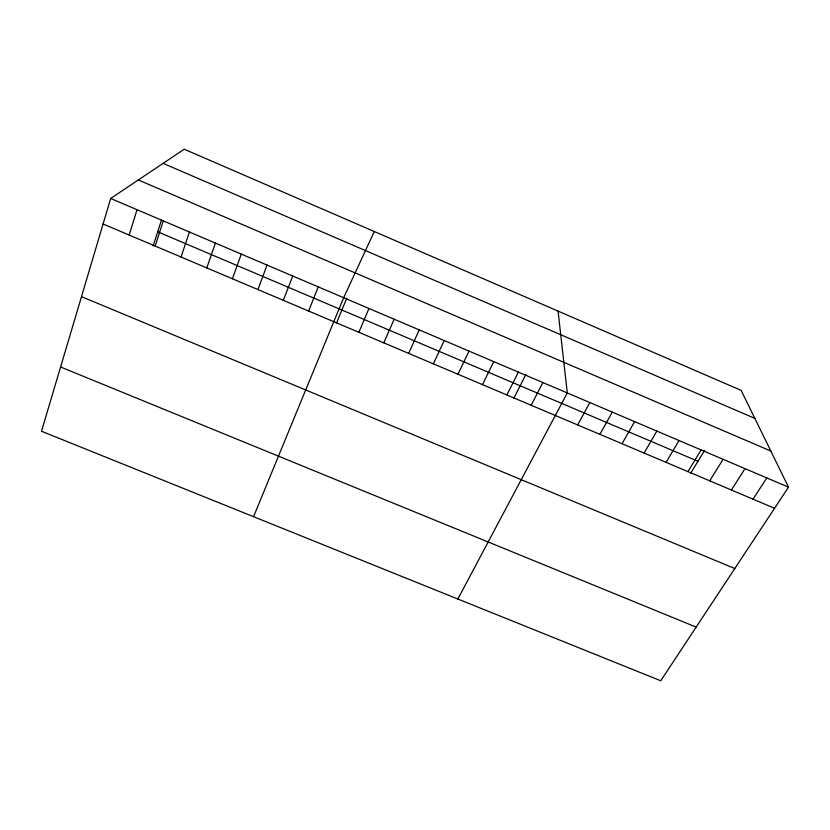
<?xml version="1.0" encoding="UTF-8"?>
<svg xmlns="http://www.w3.org/2000/svg" width="830" height="830" viewBox="0 0 830 830"><rect width="100%" height="100%" fill="white"/><g stroke="black" fill="none" stroke-linecap="round" stroke-linejoin="round"><path stroke-width="1.25" d="M110.67 198.474L41.5 431.247L660.742 680.776L788.5 487.158L741.159 390.391L184.229 149.224L110.67 198.474L788.5 487.158M129.19 235.056L137.033 209.7M153.166 245.898L161.487 220.002M155.169 246.064L163.282 220.884M181.044 257.01L189.406 232.006M206.794 267.914L215.416 243.086M232.421 278.766L241.302 254.115M257.943 289.566L267.063 265.081M283.341 300.325L292.72 276.006M308.625 311.032L318.253 286.879M253.544 516.696L343.662 297.711L374.299 231.529M336.347 323.441L346.805 298.105M358.861 332.291L368.966 308.48M383.802 342.852L394.146 319.208M408.64 353.373L419.223 329.884M433.364 363.841L444.185 340.518M457.973 374.257L469.023 351.1M482.479 384.632L493.757 361.631M506.871 394.956L518.387 372.12M513.729 398.421L525.919 374.413M531.159 405.237L542.893 382.557M457.87 599.032L567.295 392.953L558.071 311.115M577.659 424.929L589.829 402.55M599.903 434.339L612.27 412.105M622.043 443.718L634.618 421.619M644.101 453.056L656.872 431.102M666.065 462.352L679.033 440.543M687.935 471.616L701.101 449.943M690.633 473.308L704.535 450.493M709.723 480.84L723.086 459.301M731.417 490.022L744.977 468.628M753.038 499.172L766.785 477.914M60.59 366.985L696.163 627.096M81.496 296.652L734.799 568.55M103.076 224.007L774.556 508.292M157.7 231.809L697.968 461.273M138.309 179.965L770.831 451.043M163.105 163.365L754.854 418.403"/></g></svg>
